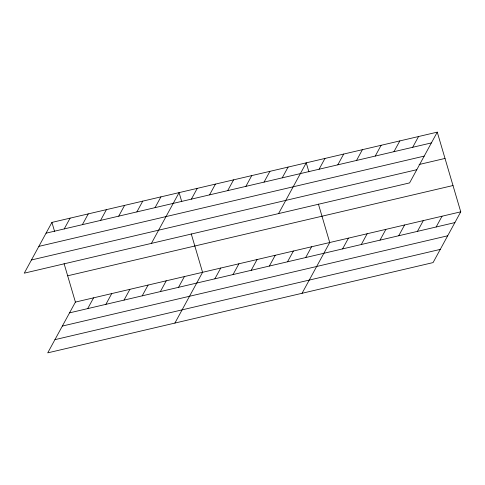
<?xml version="1.0" encoding="UTF-8"?>
<svg xmlns="http://www.w3.org/2000/svg" width="485" height="485" viewBox="0 0 485 485"><rect width="100%" height="100%" fill="white"/><g stroke="black" fill="none" stroke-linecap="round" stroke-linejoin="round"><path stroke-width="0.73" d="M51.925 222.409L24.25 273.17L409.589 182.906L437.264 132.144L51.925 222.409L54.581 231.406M64.22 228.92L70.095 218.153M82.389 224.664L88.258 213.897M100.553 220.408L106.427 209.641M118.722 216.152L124.59 205.385M64.093 263.676L75.411 302.094L47.736 352.856L433.075 262.591L460.75 211.83L437.264 132.144M136.885 211.903L142.754 201.129M87.706 308.606L93.581 297.838M155.048 207.647L160.923 196.874M105.875 304.35L111.744 293.583M151.411 243.385L179.086 192.618L181.742 201.614M124.039 300.1L129.907 289.327M191.381 199.135L197.256 188.368M142.202 295.844L148.077 285.071M209.55 194.879L215.419 184.112M160.371 291.588L166.24 280.815M227.714 190.623L233.588 179.856M178.535 287.332L184.409 276.559M245.883 186.367L251.751 175.6M174.897 323.071L202.572 272.309L191.254 233.891M264.046 182.111L269.921 171.344M214.867 278.82L220.742 268.053M282.215 177.856L288.084 167.089M233.036 274.565L238.905 263.798M278.572 213.594L306.247 162.833L308.903 171.829M251.2 270.309L257.074 259.542M319.094 169.216L324.968 158.45M269.369 266.053L275.237 255.286M337.809 164.833L343.683 154.066M287.532 261.797L293.401 251.03M356.53 160.45L362.398 149.677M305.695 257.541L311.57 246.774M375.245 156.067L381.113 145.294M302.058 293.279L329.733 242.518L318.415 204.1M393.959 151.678L399.834 140.911M342.58 248.902L348.454 238.135M412.674 147.294L418.549 136.527M361.295 244.519L367.169 233.752M380.016 240.136L385.884 229.369M398.731 235.752L404.599 224.979M417.446 231.369L423.32 220.596M436.161 226.98L442.035 216.213M46.057 233.176L431.395 142.911M38.861 246.374L424.199 156.109M419.101 164.512L445.018 158.437M31.446 259.972L416.785 169.708M67.664 275.795L453.002 185.531M75.411 302.094L460.75 211.83M69.543 312.861L454.882 222.597M62.347 326.059L447.685 235.795M54.932 339.658L440.271 249.393"/></g></svg>
